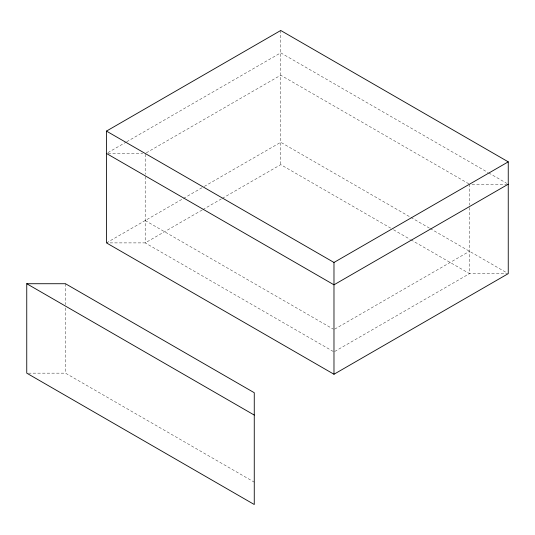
<?xml version="1.0" encoding="UTF-8"?>
<svg xmlns="http://www.w3.org/2000/svg" width="535" height="535" viewBox="0 0 535 535"><rect width="100%" height="100%" fill="white"/><g stroke="black" fill="none" stroke-linecap="round" stroke-linejoin="round"><path stroke-width="0.4" stroke-dasharray="2.67 2.01" d="M107.91 152.622L125.992 142.19M126.715 141.768L280.735 52.845L488.027 172.524M106.465 242.897L203.588 186.822M204.31 186.407L280.735 142.283L410.211 217.036M202.15 210.014L145.192 242.897L107.288 242.897M202.872 209.593L221.617 198.773M222.333 198.358L280.735 164.64L390.677 228.117M334.703 329.119L469.523 251.276M334.703 351.475L469.523 273.639L507.427 273.639M108.11 153.458L142.718 153.458M471.997 184.2L506.605 184.2M28.395 373.156L65.477 373.156L254.265 482.155M488.749 172.945L506.805 183.371M468.8 183.786L280.735 75.208L145.192 153.458L145.192 174.357M410.933 217.451L429.525 228.184M430.247 228.599L506.805 272.803M393.573 229.789L410.211 239.392M410.933 239.814L469.523 273.639L469.523 205.935M145.192 220.534L333.258 329.119M333.258 351.475L145.192 242.897L145.192 175.192M469.523 184.2L469.523 205.099M280.735 30.488L280.735 164.64M65.477 283.724L65.477 304.616M65.477 307.959L65.477 373.156"/><path stroke-width="0.8" d="M106.465 131.102L280.735 30.488L508.25 161.844L508.25 273.639L333.98 374.253L106.465 242.897L106.465 131.102L333.98 262.458L508.25 161.844M508.25 184.2L333.98 284.814L106.465 153.458M26.75 283.724L65.477 283.724L254.265 392.717L254.265 504.512L26.75 373.156L26.75 283.724L254.265 415.073M333.98 262.458L333.98 374.253"/></g></svg>
